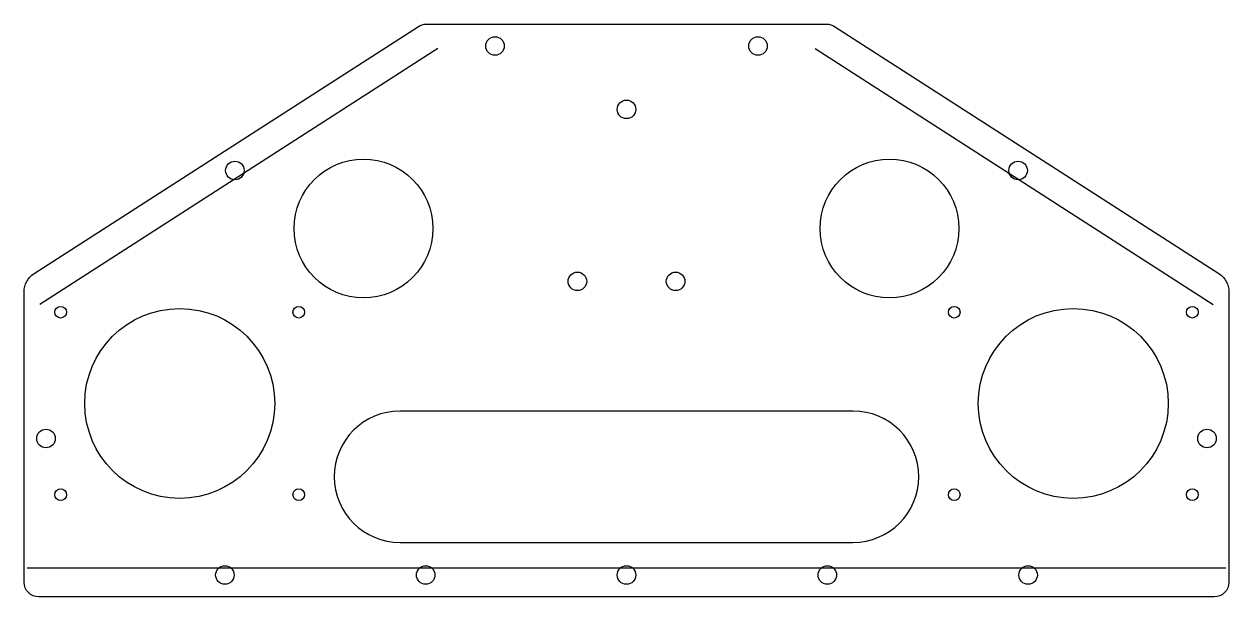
# Model space of a CAD drawing. Header units: metres. Extents: x -412 to 412, y -262 to 130.
import ezdxf

# ---------------------------------------------------------------- set-up
doc = ezdxf.new("R2010")
doc.units = ezdxf.units.M
doc.layers.add('BEND', color=1, linetype='Continuous')
doc.layers.add('CUT', color=7, linetype='Continuous')

msp = doc.modelspace()

# ---------------------------------------------------------------- linework, layer by layer
at = {"layer": 'BEND'}
for p, q in [((-129.17, 113.18), (-401.47, -62.12)), ((129.17, 113.18), (401.47, -62.12)), ((-410.3, -242.3), (410.3, -242.3))]:
    msp.add_line(p, q, dxfattribs=at)
at = {"layer": 'CUT'}
for points in [[(-142.47, 128.41, -0.143979), (-137.06, 130), (137.06, 130, -0.143979), (142.47, 128.41), (405.42, -40.87, -0.255025), (412.3, -53.48), (412.3, -252.3, -0.414214), (402.3, -262.3), (-402.3, -262.3, -0.414214), (-412.3, -252.3), (-412.3, -53.48, -0.255025), (-405.42, -40.87)], [(155, -135), (-155, -135, 1), (-155, -225), (155, -225, 1)]]:
    msp.add_lwpolyline(points, format="xyb", close=True, dxfattribs=at)
for centre, radius in [((-90, 115), 6.35), ((90, 115), 6.35), ((0, 71.6), 6.35), ((-268.03, 29.74), 6.35), ((-180, -10), 47.5), ((180, -10), 47.5), ((268.03, 29.74), 6.35), ((-33.6, -46.2), 6.35), ((33.6, -46.2), 6.35), ((-387.3, -67.3), 4), ((-305.8, -129.8), 65), ((-224.3, -67.3), 4), ((224.3, -67.3), 4), ((305.8, -129.8), 65), ((387.3, -67.3), 4), ((-397.3, -153.8), 6.35), ((397.3, -153.8), 6.35), ((-387.3, -192.3), 4), ((-224.3, -192.3), 4), ((224.3, -192.3), 4), ((387.3, -192.3), 4), ((-274.87, -247.3), 6.35), ((-137.43, -247.3), 6.35), ((0, -247.3), 6.35), ((137.43, -247.3), 6.35), ((274.87, -247.3), 6.35)]:
    msp.add_circle(centre, radius, dxfattribs=at)

doc.saveas('drawing.dxf')
